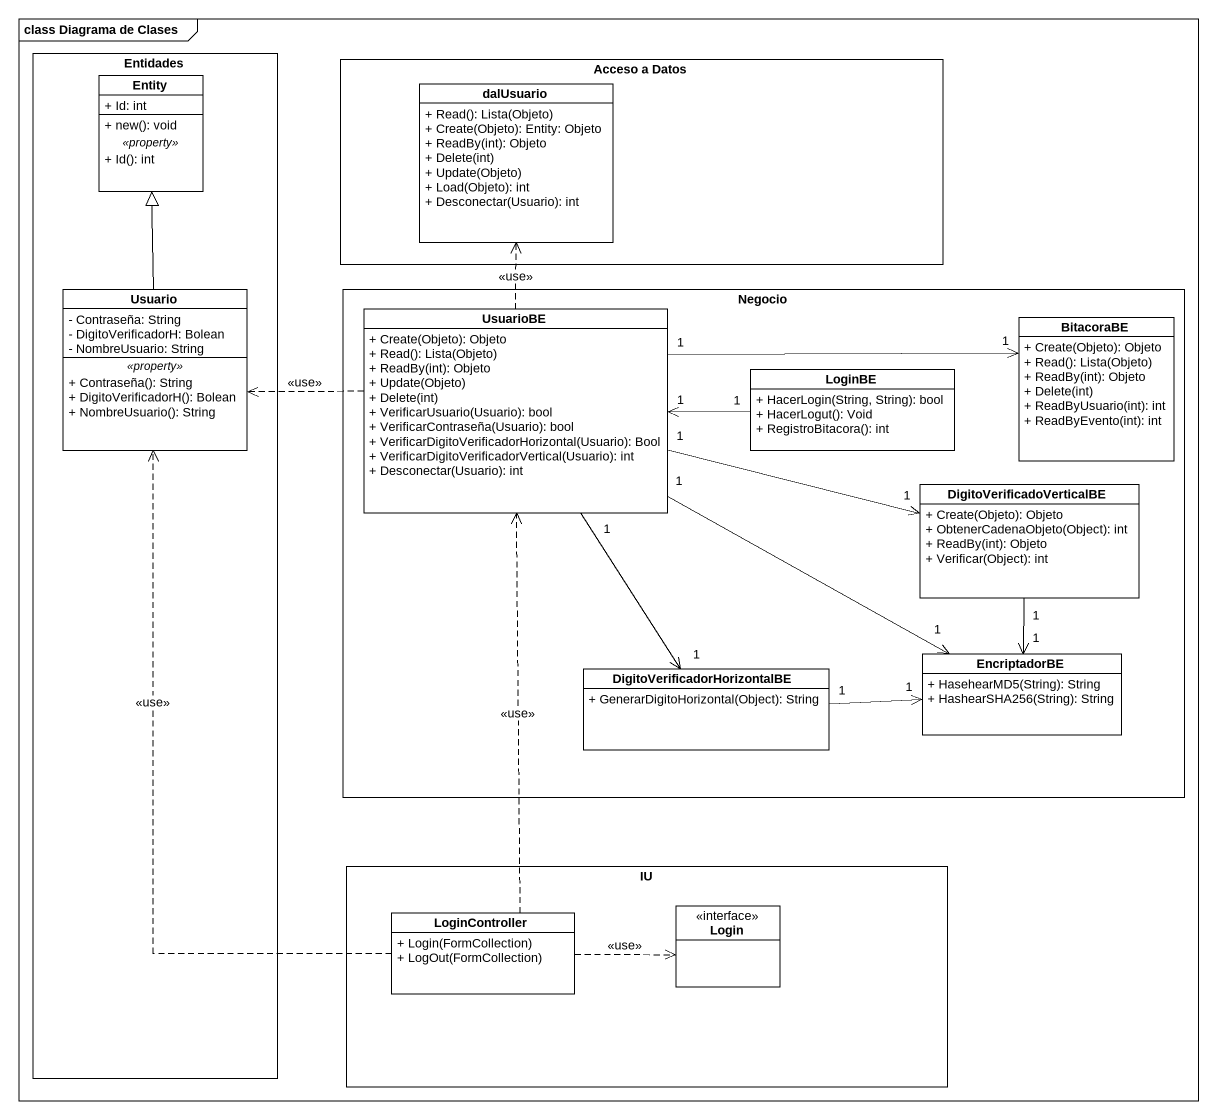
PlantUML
@startuml
mainframe class Diagrama de Clases
hide circle
hide empty members
skinparam classAttributeIconSize 0
rectangle Entidades {
  class "Entity" as Entity_ {
    + Id: int
    --
    + new(): void
    .. <<property>> ..
    + Id(): int
  }
  class Usuario {
    - Contraseña: String
    - DigitoVerificadorH: Bolean
    - NombreUsuario: String
    .. <<property>> ..
    + Contraseña(): String
    + DigitoVerificadorH(): Bolean
    + NombreUsuario(): String
  }
}
rectangle "Acceso a Datos" as Acceso_a_Datos {
  class dalUsuario {
    + Read(): Lista(Objeto)
    + Create(Objeto): Entity: Objeto
    + ReadBy(int): Objeto
    + Delete(int)
    + Update(Objeto)
    + Load(Objeto): int
    + Desconectar(Usuario): int
  }
}
rectangle Negocio {
  class UsuarioBE {
    + Create(Objeto): Objeto
    + Read(): Lista(Objeto)
    + ReadBy(int): Objeto
    + Update(Objeto)
    + Delete(int)
    + VerificarUsuario(Usuario): bool
    + VerificarContraseña(Usuario): bool
    + VerificarDigitoVerificadorHorizontal(Usuario): Bool
    + VerificarDigitoVerificadorVertical(Usuario): int
    + Desconectar(Usuario): int
  }
  class BitacoraBE {
    + Create(Objeto): Objeto
    + Read(): Lista(Objeto)
    + ReadBy(int): Objeto
    + Delete(int)
    + ReadByUsuario(int): int
    + ReadByEvento(int): int
  }
  class LoginBE {
    + HacerLogin(String, String): bool
    + HacerLogut(): Void
    + RegistroBitacora(): int
  }
  class DigitoVerificadoVerticalBE {
    + Create(Objeto): Objeto
    + ObtenerCadenaObjeto(Object): int
    + ReadBy(int): Objeto
    + Verificar(Object): int
  }
  class "DigitoVerificadorHorizontalBE" as DigitoVerificadorHorizontalB {
    + GenerarDigitoHorizontal(Object): String
  }
  class EncriptadorBE {
    + HasehearMD5(String): String
    + HashearSHA256(String): String
  }
}
rectangle IU {
  class LoginController {
    + Login(FormCollection)
    + LogOut(FormCollection)
  }
  class Login <<interface>>
}
Usuario -up-|> Entity_
UsuarioBE .up.> dalUsuario : <<use>>
UsuarioBE .left.> Usuario : <<use>>
UsuarioBE "1" -right-> "1" DigitoVerificadoVerticalBE
UsuarioBE "1" --> "1" DigitoVerificadorHorizontalB
UsuarioBE "1" -right-> "1" EncriptadorBE
BitacoraBE "1" <-left- "1" UsuarioBE
LoginBE "1" -left-> "1" UsuarioBE
DigitoVerificadoVerticalBE "1" --> "1" EncriptadorBE
DigitoVerificadorHorizontalB "1" -right-> "1" EncriptadorBE
LoginController .up.> Usuario : <<use>>
LoginController .up.> UsuarioBE : <<use>>
LoginController .right.> Login : <<use>>
@enduml
